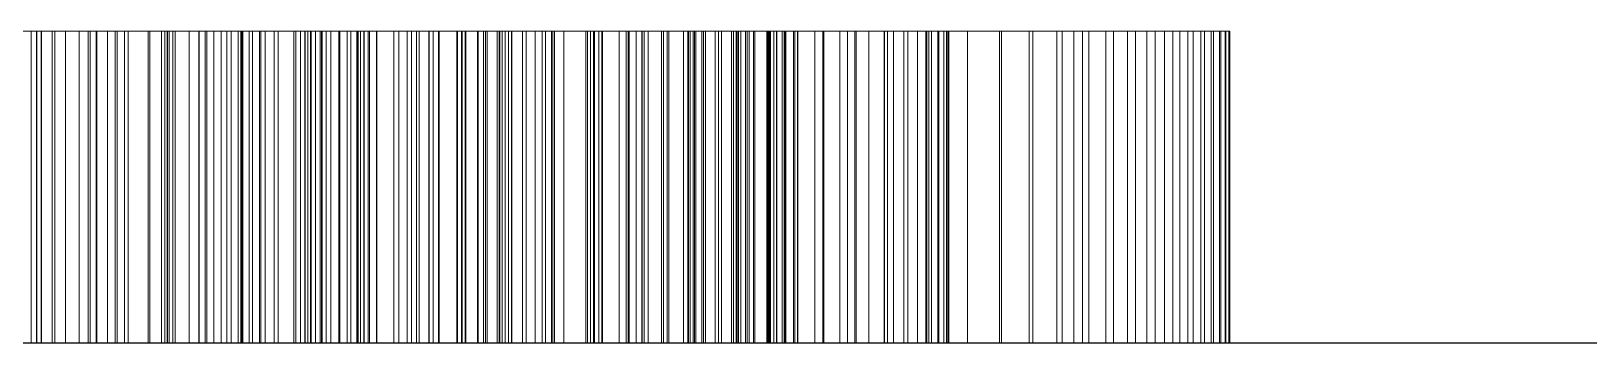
# Model space of a CAD drawing. Header units: millimetres. Extents: x 40 to 1360, y 134 to 546.
# Drawn here: x 327.511 to 328.51, y 195.85 to 196.05 of the extents above; entities that cross this region are included whole.
import ezdxf

# ---------------------------------------------------------------- set-up
doc = ezdxf.new("R2010")
doc.units = ezdxf.units.MM
doc.linetypes.add('WP_HIDDEN', pattern=[2.3, 1.5, -0.8])
doc.layers.add('HIDDEN', color=7, linetype='WP_HIDDEN', lineweight=13)
doc.layers.add('VISIBLE', color=7, linetype='CONTINUOUS', lineweight=25)

msp = doc.modelspace()

# ---------------------------------------------------------------- linework, layer by layer
at = {"layer": 'HIDDEN', "ltscale": 2}
for p, q in [((328.17943, 196.05), (327.12221, 196.05)), ((327.33105, 196.05), (328.17943, 196.05)), ((327.51423, 196.05), (327.46313, 196.05)), ((327.51449, 196.05), (327.47748, 196.05)), ((327.51709, 196.05), (327.48067, 196.05)), ((327.48209, 196.05), (327.51709, 196.05)), ((327.48505, 196.05), (327.5259, 196.05)), ((327.48704, 196.05), (327.51743, 196.05)), ((327.48784, 196.05), (327.52416, 196.05)), ((327.53278, 196.05), (327.49178, 196.05)), ((327.54729, 196.05), (327.507, 196.05)), ((327.51075, 195.85), (327.51075, 196.05)), ((327.51075, 196.05), (327.54162, 196.05)), ((327.56592, 196.05), (327.51423, 196.05)), ((327.51423, 195.85), (327.51423, 196.05)), ((327.55293, 196.05), (327.51449, 196.05)), ((327.51449, 195.85), (327.51449, 196.05)), ((327.51709, 195.85), (327.51709, 196.05)), ((327.51709, 196.05), (327.55293, 196.05)), ((327.51709, 195.85), (327.51709, 196.05)), ((327.55245, 196.05), (327.51709, 196.05)), ((327.51743, 195.85), (327.51743, 196.05)), ((327.51743, 196.05), (327.54858, 196.05)), ((327.52416, 195.85), (327.52416, 196.05)), ((327.52416, 196.05), (327.55962, 196.05)), ((327.5259, 195.85), (327.5259, 196.05)), ((327.5259, 196.05), (327.56473, 196.05)), ((327.57292, 196.05), (327.53278, 196.05)), ((327.53278, 195.85), (327.53278, 196.05)), ((327.54162, 195.85), (327.54162, 196.05)), ((327.54162, 196.05), (327.57069, 196.05)), ((327.54729, 195.85), (327.54729, 196.05)), ((327.58576, 196.05), (327.54729, 196.05)), ((327.54858, 195.85), (327.54858, 196.05)), ((327.54858, 196.05), (327.59813, 196.05)), ((327.55245, 195.85), (327.55245, 196.05)), ((327.58676, 196.05), (327.55245, 196.05)), ((327.55293, 195.85), (327.55293, 196.05)), ((327.55293, 196.05), (327.59658, 196.05)), ((327.59916, 196.05), (327.55293, 196.05)), ((327.55962, 195.85), (327.55962, 196.05)), ((327.55962, 196.05), (327.59424, 196.05)), ((327.56473, 195.85), (327.56473, 196.05)), ((327.56473, 196.05), (327.60153, 196.05)), ((327.61819, 196.05), (327.56592, 196.05)), ((327.56592, 195.85), (327.56592, 196.05)), ((327.57069, 195.85), (327.57069, 196.05)), ((327.57069, 196.05), (327.59798, 196.05)), ((327.61218, 196.05), (327.57292, 196.05)), ((327.57292, 195.85), (327.57292, 196.05)), ((327.58576, 195.85), (327.58576, 196.05)), ((327.62242, 196.05), (327.58576, 196.05)), ((327.58676, 195.85), (327.58676, 196.05)), ((327.60312, 196.05), (327.58676, 196.05)), ((327.59424, 195.85), (327.59424, 196.05)), ((327.59424, 196.05), (327.628, 196.05)), ((327.59658, 195.85), (327.59658, 196.05)), ((327.59658, 196.05), (327.63906, 196.05)), ((327.59798, 195.85), (327.59798, 196.05)), ((327.59798, 196.05), (327.62347, 196.05)), ((327.59813, 195.85), (327.59813, 196.05)), ((327.59813, 196.05), (327.64525, 196.05)), ((327.64357, 196.05), (327.59916, 196.05)), ((327.59916, 195.85), (327.59916, 196.05)), ((327.60153, 195.85), (327.60153, 196.05)), ((327.60153, 196.05), (327.63632, 196.05)), ((327.60312, 195.85), (327.60312, 196.05)), ((327.61842, 196.05), (327.60312, 196.05)), ((327.65057, 196.05), (327.61218, 196.05)), ((327.61218, 195.85), (327.61218, 196.05)), ((327.65266, 196.05), (327.61819, 196.05)), ((327.61819, 195.85), (327.61819, 196.05)), ((327.61842, 195.85), (327.61842, 196.05)), ((327.63267, 196.05), (327.61842, 196.05)), ((327.62242, 195.85), (327.62242, 196.05)), ((327.65726, 196.05), (327.62242, 196.05)), ((327.62347, 195.85), (327.62347, 196.05)), ((327.62347, 196.05), (327.64654, 196.05)), ((327.628, 195.85), (327.628, 196.05)), ((327.628, 196.05), (327.66092, 196.05)), ((327.63267, 195.85), (327.63267, 196.05)), ((327.64587, 196.05), (327.63267, 196.05)), ((327.63632, 195.85), (327.63632, 196.05)), ((327.63632, 196.05), (327.66909, 196.05)), ((327.63906, 195.85), (327.63906, 196.05)), ((327.63906, 196.05), (327.68038, 196.05)), ((327.68617, 196.05), (327.64357, 196.05)), ((327.64357, 195.85), (327.64357, 196.05)), ((327.64525, 195.85), (327.64525, 196.05)), ((327.64525, 196.05), (327.68995, 196.05)), ((327.64587, 195.85), (327.64587, 196.05)), ((327.65801, 196.05), (327.64587, 196.05)), ((327.64654, 195.85), (327.64654, 196.05)), ((327.64654, 196.05), (327.66652, 196.05)), ((327.68809, 196.05), (327.65057, 196.05)), ((327.65057, 195.85), (327.65057, 196.05)), ((327.68645, 196.05), (327.65266, 196.05)), ((327.65266, 195.85), (327.65266, 196.05)), ((327.65726, 195.85), (327.65726, 196.05)), ((327.6903, 196.05), (327.65726, 196.05)), ((327.65801, 195.85), (327.65801, 196.05)), ((327.66909, 196.05), (327.65801, 196.05)), ((327.66092, 195.85), (327.66092, 196.05)), ((327.66092, 196.05), (327.69299, 196.05)), ((327.66652, 195.85), (327.66652, 196.05)), ((327.66652, 196.05), (327.68344, 196.05)), ((327.66909, 195.85), (327.66909, 196.05)), ((327.66909, 196.05), (327.69984, 196.05)), ((327.67912, 196.05), (327.66909, 196.05)), ((327.67912, 195.85), (327.67912, 196.05)), ((327.68809, 196.05), (327.67912, 196.05)), ((327.68038, 195.85), (327.68038, 196.05)), ((327.68038, 196.05), (327.72053, 196.05)), ((327.68344, 195.85), (327.68344, 196.05)), ((327.68344, 196.05), (327.69727, 196.05)), ((327.72696, 196.05), (327.68617, 196.05)), ((327.68617, 195.85), (327.68617, 196.05)), ((327.71955, 196.05), (327.68645, 196.05)), ((327.68645, 195.85), (327.68645, 196.05)), ((327.68809, 195.85), (327.68809, 196.05)), ((327.69601, 196.05), (327.68809, 196.05)), ((327.72409, 196.05), (327.68809, 196.05)), ((327.68995, 195.85), (327.68995, 196.05)), ((327.68995, 196.05), (327.73222, 196.05)), ((327.6903, 195.85), (327.6903, 196.05)), ((327.72042, 196.05), (327.6903, 196.05)), ((327.69299, 195.85), (327.69299, 196.05)), ((327.69299, 196.05), (327.72421, 196.05)), ((327.69601, 195.85), (327.69601, 196.05)), ((327.70287, 196.05), (327.69601, 196.05)), ((327.74331, 196.05), (327.69691, 196.05)), ((327.69691, 195.85), (327.69691, 196.05)), ((327.69691, 196.05), (327.7325, 196.05)), ((327.69727, 195.85), (327.69727, 196.05)), ((327.69727, 196.05), (327.70804, 196.05)), ((327.69984, 195.85), (327.69984, 196.05)), ((327.69984, 196.05), (327.72772, 196.05)), ((327.70287, 195.85), (327.70287, 196.05)), ((327.70868, 196.05), (327.70287, 196.05)), ((327.70804, 195.85), (327.70804, 196.05)), ((327.70804, 196.05), (327.71572, 196.05)), ((327.70868, 195.85), (327.70868, 196.05)), ((327.71343, 196.05), (327.70868, 196.05)), ((327.71343, 195.85), (327.71343, 196.05)), ((327.71976, 196.05), (327.71343, 196.05)), ((327.71572, 195.85), (327.71572, 196.05)), ((327.71572, 196.05), (327.72034, 196.05)), ((327.75198, 196.05), (327.71955, 196.05)), ((327.71955, 195.85), (327.71955, 196.05)), ((327.71976, 195.85), (327.71976, 196.05)), ((327.72187, 196.05), (327.71976, 196.05)), ((327.72034, 195.85), (327.72034, 196.05)), ((327.72034, 196.05), (327.72187, 196.05)), ((327.72042, 195.85), (327.72042, 196.05)), ((327.74652, 196.05), (327.72042, 196.05)), ((327.72053, 195.85), (327.72053, 196.05)), ((327.72053, 196.05), (327.75951, 196.05)), ((327.72187, 195.85), (327.72187, 196.05)), ((327.7579, 196.05), (327.72409, 196.05)), ((327.72409, 195.85), (327.72409, 196.05)), ((327.72421, 195.85), (327.72421, 196.05)), ((327.72421, 196.05), (327.75458, 196.05)), ((327.76594, 196.05), (327.72696, 196.05)), ((327.72696, 195.85), (327.72696, 196.05)), ((327.72772, 195.85), (327.72772, 196.05)), ((327.72772, 196.05), (327.75189, 196.05)), ((327.73222, 195.85), (327.73222, 196.05)), ((327.73222, 196.05), (327.77207, 196.05)), ((327.7325, 195.85), (327.7325, 196.05)), ((327.7325, 196.05), (327.76584, 196.05)), ((327.78704, 196.05), (327.74331, 196.05)), ((327.74331, 195.85), (327.74331, 196.05)), ((327.74652, 195.85), (327.74652, 196.05)), ((327.76861, 196.05), (327.74652, 196.05)), ((327.75189, 195.85), (327.75189, 196.05)), ((327.75189, 196.05), (327.77233, 196.05)), ((327.78372, 196.05), (327.75198, 196.05)), ((327.75198, 195.85), (327.75198, 196.05)), ((327.75458, 195.85), (327.75458, 196.05)), ((327.75458, 196.05), (327.78411, 196.05)), ((327.78953, 196.05), (327.7579, 196.05)), ((327.7579, 195.85), (327.7579, 196.05)), ((327.75951, 195.85), (327.75951, 196.05)), ((327.75951, 196.05), (327.79732, 196.05)), ((327.76584, 195.85), (327.76584, 196.05)), ((327.76584, 196.05), (327.79693, 196.05)), ((327.8031, 196.05), (327.76594, 196.05)), ((327.76594, 195.85), (327.76594, 196.05)), ((327.76861, 195.85), (327.76861, 196.05)), ((327.78668, 196.05), (327.76861, 196.05)), ((327.77207, 195.85), (327.77207, 196.05)), ((327.77207, 196.05), (327.80949, 196.05)), ((327.77233, 195.85), (327.77233, 196.05)), ((327.77233, 196.05), (327.78906, 196.05)), ((327.81479, 196.05), (327.78372, 196.05)), ((327.78372, 195.85), (327.78372, 196.05)), ((327.78411, 195.85), (327.78411, 196.05)), ((327.78411, 196.05), (327.81278, 196.05)), ((327.78668, 195.85), (327.78668, 196.05)), ((327.80073, 196.05), (327.78668, 196.05)), ((327.82812, 196.05), (327.78704, 196.05)), ((327.78704, 195.85), (327.78704, 196.05)), ((327.78906, 195.85), (327.78906, 196.05)), ((327.78906, 196.05), (327.80207, 196.05)), ((327.81899, 196.05), (327.78953, 196.05)), ((327.78953, 195.85), (327.78953, 196.05)), ((327.79693, 195.85), (327.79693, 196.05)), ((327.79693, 196.05), (327.82578, 196.05)), ((327.79732, 195.85), (327.79732, 196.05)), ((327.79732, 196.05), (327.83397, 196.05)), ((327.80073, 195.85), (327.80073, 196.05)), ((327.81077, 196.05), (327.80073, 196.05)), ((327.80207, 195.85), (327.80207, 196.05)), ((327.80207, 196.05), (327.81137, 196.05)), ((327.83845, 196.05), (327.8031, 196.05)), ((327.8031, 195.85), (327.8031, 196.05)), ((327.80949, 195.85), (327.80949, 196.05)), ((327.80949, 196.05), (327.84449, 196.05)), ((327.81077, 195.85), (327.81077, 196.05)), ((327.8168, 196.05), (327.81077, 196.05)), ((327.81137, 195.85), (327.81137, 196.05)), ((327.81137, 196.05), (327.81694, 196.05)), ((327.81278, 195.85), (327.81278, 196.05)), ((327.81278, 196.05), (327.8406, 196.05)), ((327.84518, 196.05), (327.81479, 196.05)), ((327.81479, 195.85), (327.81479, 196.05)), ((327.8168, 195.85), (327.8168, 196.05)), ((327.8188, 196.05), (327.8168, 196.05)), ((327.81694, 195.85), (327.81694, 196.05)), ((327.81694, 196.05), (327.8188, 196.05)), ((327.8188, 195.85), (327.8188, 196.05)), ((327.84626, 196.05), (327.81899, 196.05)), ((327.81899, 195.85), (327.81899, 196.05)), ((327.82578, 195.85), (327.82578, 196.05)), ((327.82578, 196.05), (327.85238, 196.05)), ((327.86653, 196.05), (327.82812, 196.05)), ((327.82812, 195.85), (327.82812, 196.05)), ((327.83397, 195.85), (327.83397, 196.05)), ((327.83397, 196.05), (327.86945, 196.05)), ((327.87198, 196.05), (327.83845, 196.05)), ((327.83845, 195.85), (327.83845, 196.05)), ((327.8406, 195.85), (327.8406, 196.05)), ((327.8406, 196.05), (327.86758, 196.05)), ((327.84449, 195.85), (327.84449, 196.05)), ((327.84449, 196.05), (327.87706, 196.05)), ((327.87488, 196.05), (327.84518, 196.05)), ((327.84518, 195.85), (327.84518, 196.05)), ((327.87135, 196.05), (327.84626, 196.05)), ((327.84626, 195.85), (327.84626, 196.05)), ((327.85238, 195.85), (327.85238, 196.05)), ((327.85238, 196.05), (327.87672, 196.05)), ((327.90229, 196.05), (327.86653, 196.05)), ((327.86653, 195.85), (327.86653, 196.05)), ((327.86758, 195.85), (327.86758, 196.05)), ((327.86758, 196.05), (327.8937, 196.05)), ((327.86945, 195.85), (327.86945, 196.05)), ((327.86945, 196.05), (327.90376, 196.05)), ((327.89427, 196.05), (327.87135, 196.05)), ((327.87135, 195.85), (327.87135, 196.05)), ((327.88779, 196.05), (327.87198, 196.05)), ((327.87198, 195.85), (327.87198, 196.05)), ((327.90391, 196.05), (327.87488, 196.05)), ((327.87488, 195.85), (327.87488, 196.05)), ((327.87672, 195.85), (327.87672, 196.05)), ((327.87672, 196.05), (327.89882, 196.05)), ((327.87706, 195.85), (327.87706, 196.05)), ((327.87706, 196.05), (327.89225, 196.05)), ((327.90257, 196.05), (327.88779, 196.05)), ((327.88779, 195.85), (327.88779, 196.05)), ((327.89225, 195.85), (327.89225, 196.05)), ((327.89225, 196.05), (327.90646, 196.05)), ((327.8937, 195.85), (327.8937, 196.05)), ((327.8937, 196.05), (327.9186, 196.05)), ((327.915, 196.05), (327.89427, 196.05)), ((327.89427, 195.85), (327.89427, 196.05)), ((327.89882, 195.85), (327.89882, 196.05)), ((327.89882, 196.05), (327.91867, 196.05)), ((327.93538, 196.05), (327.90229, 196.05)), ((327.90229, 195.85), (327.90229, 196.05)), ((327.91634, 196.05), (327.90257, 196.05)), ((327.90257, 195.85), (327.90257, 196.05)), ((327.90376, 195.85), (327.90376, 196.05)), ((327.90376, 196.05), (327.9369, 196.05)), ((327.93226, 196.05), (327.90391, 196.05)), ((327.90391, 195.85), (327.90391, 196.05)), ((327.90646, 195.85), (327.90646, 196.05)), ((327.90646, 196.05), (327.91969, 196.05)), ((327.93342, 196.05), (327.915, 196.05)), ((327.915, 195.85), (327.915, 196.05)), ((327.92909, 196.05), (327.91634, 196.05)), ((327.91634, 195.85), (327.91634, 196.05)), ((327.9186, 195.85), (327.9186, 196.05)), ((327.9186, 196.05), (327.9419, 196.05)), ((327.91867, 195.85), (327.91867, 196.05)), ((327.91867, 196.05), (327.93623, 196.05)), ((327.91969, 195.85), (327.91969, 196.05)), ((327.91969, 196.05), (327.93194, 196.05)), ((327.94081, 196.05), (327.92909, 196.05)), ((327.92909, 195.85), (327.92909, 196.05)), ((327.93194, 195.85), (327.93194, 196.05)), ((327.93194, 196.05), (327.94321, 196.05)), ((327.95993, 196.05), (327.93226, 196.05)), ((327.93226, 195.85), (327.93226, 196.05)), ((327.94938, 196.05), (327.93342, 196.05)), ((327.93342, 195.85), (327.93342, 196.05)), ((327.96581, 196.05), (327.93538, 196.05)), ((327.93538, 195.85), (327.93538, 196.05)), ((327.93623, 195.85), (327.93623, 196.05)), ((327.93623, 196.05), (327.95144, 196.05)), ((327.9369, 195.85), (327.9369, 196.05)), ((327.9369, 196.05), (327.96888, 196.05)), ((327.95152, 196.05), (327.94081, 196.05)), ((327.94081, 195.85), (327.94081, 196.05)), ((327.9419, 195.85), (327.9419, 196.05)), ((327.9419, 196.05), (327.96358, 196.05)), ((327.94321, 195.85), (327.94321, 196.05)), ((327.94321, 196.05), (327.9535, 196.05)), ((327.96288, 196.05), (327.94938, 196.05)), ((327.94938, 195.85), (327.94938, 196.05)), ((327.95144, 195.85), (327.95144, 196.05)), ((327.95144, 196.05), (327.96432, 196.05)), ((327.96121, 196.05), (327.95152, 196.05)), ((327.95152, 195.85), (327.95152, 196.05)), ((327.9535, 195.85), (327.9535, 196.05)), ((327.9535, 196.05), (327.97114, 196.05)), ((327.98691, 196.05), (327.95993, 196.05)), ((327.95993, 195.85), (327.95993, 196.05)), ((327.96987, 196.05), (327.96121, 196.05)), ((327.96121, 195.85), (327.96121, 196.05)), ((327.97393, 196.05), (327.96288, 196.05)), ((327.96288, 195.85), (327.96288, 196.05)), ((327.96358, 195.85), (327.96358, 196.05)), ((327.96358, 196.05), (327.98366, 196.05)), ((327.96432, 195.85), (327.96432, 196.05)), ((327.96432, 196.05), (327.97485, 196.05)), ((327.99357, 196.05), (327.96581, 196.05)), ((327.96581, 195.85), (327.96581, 196.05)), ((327.96888, 195.85), (327.96888, 196.05)), ((327.96888, 196.05), (327.9997, 196.05)), ((327.98415, 196.05), (327.96987, 196.05)), ((327.96987, 195.85), (327.96987, 196.05)), ((327.97114, 195.85), (327.97114, 196.05)), ((327.97114, 196.05), (327.98486, 196.05)), ((327.98252, 196.05), (327.97393, 196.05)), ((327.97393, 195.85), (327.97393, 196.05)), ((327.97485, 195.85), (327.97485, 196.05)), ((327.97485, 196.05), (327.98304, 196.05)), ((327.98866, 196.05), (327.98252, 196.05)), ((327.98252, 195.85), (327.98252, 196.05)), ((327.98304, 195.85), (327.98304, 196.05)), ((327.98304, 196.05), (327.98889, 196.05)), ((327.98366, 195.85), (327.98366, 196.05)), ((327.98366, 196.05), (328.00213, 196.05)), ((327.99435, 196.05), (327.98415, 196.05)), ((327.98415, 195.85), (327.98415, 196.05)), ((327.98486, 195.85), (327.98486, 196.05)), ((327.98486, 196.05), (327.99466, 196.05)), ((328.01322, 196.05), (327.98691, 196.05)), ((327.98691, 195.85), (327.98691, 196.05)), ((327.99235, 196.05), (327.98866, 196.05)), ((327.98866, 195.85), (327.98866, 196.05)), ((327.98889, 195.85), (327.98889, 196.05)), ((327.98889, 196.05), (327.9924, 196.05)), ((327.99357, 196.05), (327.99235, 196.05)), ((327.99235, 195.85), (327.99235, 196.05)), ((327.9924, 195.85), (327.9924, 196.05)), ((327.9924, 196.05), (327.99357, 196.05)), ((328.01836, 196.05), (327.99357, 196.05)), ((327.99357, 195.85), (327.99357, 196.05)), ((328.00047, 196.05), (327.99435, 196.05)), ((327.99435, 195.85), (327.99435, 196.05)), ((327.99466, 195.85), (327.99466, 196.05)), ((327.99466, 196.05), (328.00054, 196.05)), ((327.9997, 195.85), (327.9997, 196.05)), ((327.9997, 196.05), (328.02934, 196.05)), ((328.0025, 196.05), (328.00047, 196.05)), ((328.00047, 195.85), (328.00047, 196.05)), ((328.00054, 195.85), (328.00054, 196.05)), ((328.00054, 196.05), (328.0025, 196.05)), ((328.00213, 195.85), (328.00213, 196.05)), ((328.00213, 196.05), (328.019, 196.05)), ((328.0025, 195.85), (328.0025, 196.05)), ((328.03885, 196.05), (328.01322, 196.05)), ((328.01322, 195.85), (328.01322, 196.05)), ((328.03984, 196.05), (328.01836, 196.05)), ((328.01836, 195.85), (328.01836, 196.05)), ((328.019, 195.85), (328.019, 196.05)), ((328.019, 196.05), (328.03426, 196.05)), ((328.02934, 195.85), (328.02934, 196.05)), ((328.02934, 196.05), (328.05782, 196.05)), ((328.03426, 195.85), (328.03426, 196.05)), ((328.03426, 196.05), (328.04791, 196.05)), ((328.0638, 196.05), (328.03885, 196.05)), ((328.03885, 195.85), (328.03885, 196.05)), ((328.05801, 196.05), (328.03984, 196.05)), ((328.03984, 195.85), (328.03984, 196.05)), ((328.04791, 195.85), (328.04791, 196.05)), ((328.04791, 196.05), (328.05996, 196.05)), ((328.05782, 195.85), (328.05782, 196.05)), ((328.05782, 196.05), (328.08513, 196.05)), ((328.07288, 196.05), (328.05801, 196.05)), ((328.05801, 195.85), (328.05801, 196.05)), ((328.05996, 195.85), (328.05996, 196.05)), ((328.05996, 196.05), (328.0704, 196.05)), ((328.08807, 196.05), (328.0638, 196.05)), ((328.0638, 195.85), (328.0638, 196.05)), ((328.0704, 195.85), (328.0704, 196.05)), ((328.0704, 196.05), (328.07924, 196.05)), ((328.08445, 196.05), (328.07288, 196.05)), ((328.07288, 195.85), (328.07288, 196.05)), ((328.07924, 195.85), (328.07924, 196.05)), ((328.07924, 196.05), (328.08647, 196.05)), ((328.09271, 196.05), (328.08445, 196.05)), ((328.08445, 195.85), (328.08445, 196.05)), ((328.08513, 195.85), (328.08513, 196.05)), ((328.08513, 196.05), (328.11127, 196.05)), ((328.08647, 195.85), (328.08647, 196.05)), ((328.08647, 196.05), (328.09209, 196.05)), ((328.11125, 196.05), (328.08807, 196.05)), ((328.08807, 195.85), (328.08807, 196.05)), ((328.09209, 195.85), (328.09209, 196.05)), ((328.09209, 196.05), (328.0961, 196.05)), ((328.09766, 196.05), (328.09271, 196.05)), ((328.09271, 195.85), (328.09271, 196.05)), ((328.0961, 195.85), (328.0961, 196.05)), ((328.0961, 196.05), (328.09851, 196.05)), ((328.09932, 196.05), (328.09766, 196.05)), ((328.09766, 195.85), (328.09766, 196.05)), ((328.09851, 195.85), (328.09851, 196.05)), ((328.09851, 196.05), (328.09932, 196.05)), ((328.09932, 195.85), (328.09932, 196.05)), ((328.13294, 196.05), (328.11125, 196.05)), ((328.11125, 195.85), (328.11125, 196.05)), ((328.11127, 195.85), (328.11127, 196.05)), ((328.11127, 196.05), (328.13164, 196.05)), ((328.13164, 195.85), (328.13164, 196.05)), ((328.13164, 196.05), (328.1507, 196.05)), ((328.15312, 196.05), (328.13294, 196.05)), ((328.13294, 195.85), (328.13294, 196.05)), ((328.1507, 195.85), (328.1507, 196.05)), ((328.1507, 196.05), (328.16844, 196.05)), ((328.17182, 196.05), (328.15312, 196.05)), ((328.15312, 195.85), (328.15312, 196.05)), ((328.16844, 195.85), (328.16844, 196.05)), ((328.16844, 196.05), (328.18487, 196.05)), ((328.18902, 196.05), (328.17182, 196.05)), ((328.17182, 195.85), (328.17182, 196.05)), ((328.17943, 195.85), (328.17943, 196.05)), ((328.18487, 195.85), (328.18487, 196.05)), ((328.18487, 196.05), (328.19999, 196.05)), ((328.20472, 196.05), (328.18902, 196.05)), ((328.18902, 195.85), (328.18902, 196.05)), ((328.19999, 195.85), (328.19999, 196.05)), ((328.19999, 196.05), (328.21379, 196.05)), ((328.21893, 196.05), (328.20472, 196.05)), ((328.20472, 195.85), (328.20472, 196.05)), ((328.21379, 195.85), (328.21379, 196.05)), ((328.21379, 196.05), (328.22627, 196.05)), ((328.23164, 196.05), (328.21893, 196.05)), ((328.21893, 195.85), (328.21893, 196.05)), ((328.22627, 195.85), (328.22627, 196.05)), ((328.22627, 196.05), (328.23744, 196.05)), ((328.24286, 196.05), (328.23164, 196.05)), ((328.23164, 195.85), (328.23164, 196.05)), ((328.23744, 195.85), (328.23744, 196.05)), ((328.23744, 196.05), (328.2473, 196.05)), ((328.25258, 196.05), (328.24286, 196.05)), ((328.24286, 195.85), (328.24286, 196.05)), ((328.2473, 195.85), (328.2473, 196.05)), ((328.2473, 196.05), (328.25584, 196.05)), ((328.2608, 196.05), (328.25258, 196.05)), ((328.25258, 195.85), (328.25258, 196.05)), ((328.25584, 195.85), (328.25584, 196.05)), ((328.25584, 196.05), (328.26307, 196.05)), ((328.26753, 196.05), (328.2608, 196.05)), ((328.2608, 195.85), (328.2608, 196.05)), ((328.26307, 195.85), (328.26307, 196.05)), ((328.26307, 196.05), (328.26898, 196.05)), ((328.27277, 196.05), (328.26753, 196.05)), ((328.26753, 195.85), (328.26753, 196.05)), ((328.26898, 195.85), (328.26898, 196.05)), ((328.26898, 196.05), (328.27358, 196.05)), ((328.27651, 196.05), (328.27277, 196.05)), ((328.27277, 195.85), (328.27277, 196.05)), ((328.27358, 195.85), (328.27358, 196.05)), ((328.27358, 196.05), (328.27687, 196.05)), ((328.27875, 196.05), (328.27651, 196.05)), ((328.27651, 195.85), (328.27651, 196.05)), ((328.27687, 195.85), (328.27687, 196.05)), ((328.27687, 196.05), (328.27884, 196.05)), ((328.2795, 196.05), (328.27875, 196.05)), ((328.27875, 195.85), (328.27875, 196.05)), ((328.27884, 195.85), (328.27884, 196.05)), ((328.27884, 196.05), (328.2795, 196.05)), ((328.2795, 195.85), (328.2795, 196.05)), ((328.17943, 195.85), (327.12221, 195.85)), ((327.33105, 195.85), (328.17943, 195.85)), ((327.51423, 195.85), (327.46313, 195.85)), ((327.51449, 195.85), (327.47748, 195.85)), ((327.51709, 195.85), (327.48067, 195.85)), ((327.48209, 195.85), (327.51709, 195.85)), ((327.48505, 195.85), (327.5259, 195.85)), ((327.48704, 195.85), (327.51743, 195.85)), ((327.48784, 195.85), (327.52416, 195.85)), ((327.53278, 195.85), (327.49178, 195.85)), ((327.54729, 195.85), (327.507, 195.85)), ((327.51075, 195.85), (327.54162, 195.85)), ((327.56592, 195.85), (327.51423, 195.85)), ((327.55293, 195.85), (327.51449, 195.85)), ((327.51709, 195.85), (327.55293, 195.85)), ((327.55245, 195.85), (327.51709, 195.85)), ((327.51743, 195.85), (327.54858, 195.85)), ((327.52416, 195.85), (327.55962, 195.85)), ((327.5259, 195.85), (327.56473, 195.85)), ((327.57292, 195.85), (327.53278, 195.85)), ((327.54162, 195.85), (327.57069, 195.85)), ((327.58576, 195.85), (327.54729, 195.85)), ((327.54858, 195.85), (327.59813, 195.85)), ((327.58676, 195.85), (327.55245, 195.85)), ((327.59916, 195.85), (327.55293, 195.85)), ((327.55293, 195.85), (327.59658, 195.85)), ((327.55962, 195.85), (327.59424, 195.85)), ((327.56473, 195.85), (327.60153, 195.85)), ((327.61819, 195.85), (327.56592, 195.85)), ((327.57069, 195.85), (327.59798, 195.85)), ((327.61218, 195.85), (327.57292, 195.85)), ((327.62242, 195.85), (327.58576, 195.85)), ((327.60312, 195.85), (327.58676, 195.85)), ((327.59424, 195.85), (327.628, 195.85)), ((327.59658, 195.85), (327.63906, 195.85)), ((327.59798, 195.85), (327.62347, 195.85)), ((327.59813, 195.85), (327.64525, 195.85)), ((327.64357, 195.85), (327.59916, 195.85)), ((327.60153, 195.85), (327.63632, 195.85)), ((327.61842, 195.85), (327.60312, 195.85)), ((327.65057, 195.85), (327.61218, 195.85)), ((327.65266, 195.85), (327.61819, 195.85)), ((327.63267, 195.85), (327.61842, 195.85)), ((327.65726, 195.85), (327.62242, 195.85)), ((327.62347, 195.85), (327.64654, 195.85)), ((327.628, 195.85), (327.66092, 195.85)), ((327.64587, 195.85), (327.63267, 195.85)), ((327.63632, 195.85), (327.66909, 195.85)), ((327.63906, 195.85), (327.68038, 195.85)), ((327.68617, 195.85), (327.64357, 195.85)), ((327.64525, 195.85), (327.68995, 195.85)), ((327.65801, 195.85), (327.64587, 195.85)), ((327.64654, 195.85), (327.66652, 195.85)), ((327.68809, 195.85), (327.65057, 195.85)), ((327.68645, 195.85), (327.65266, 195.85)), ((327.6903, 195.85), (327.65726, 195.85)), ((327.66909, 195.85), (327.65801, 195.85)), ((327.66092, 195.85), (327.69299, 195.85)), ((327.66652, 195.85), (327.68344, 195.85)), ((327.66909, 195.85), (327.69984, 195.85)), ((327.67912, 195.85), (327.66909, 195.85)), ((327.68809, 195.85), (327.67912, 195.85)), ((327.68038, 195.85), (327.72053, 195.85)), ((327.68344, 195.85), (327.69727, 195.85)), ((327.72696, 195.85), (327.68617, 195.85)), ((327.71955, 195.85), (327.68645, 195.85)), ((327.69601, 195.85), (327.68809, 195.85)), ((327.72409, 195.85), (327.68809, 195.85)), ((327.68995, 195.85), (327.73222, 195.85)), ((327.72042, 195.85), (327.6903, 195.85)), ((327.69299, 195.85), (327.72421, 195.85)), ((327.70287, 195.85), (327.69601, 195.85)), ((327.69691, 195.85), (327.7325, 195.85)), ((327.74331, 195.85), (327.69691, 195.85)), ((327.69727, 195.85), (327.70804, 195.85)), ((327.69984, 195.85), (327.72772, 195.85)), ((327.70868, 195.85), (327.70287, 195.85)), ((327.70804, 195.85), (327.71572, 195.85)), ((327.71343, 195.85), (327.70868, 195.85)), ((327.71976, 195.85), (327.71343, 195.85)), ((327.71572, 195.85), (327.72034, 195.85)), ((327.75198, 195.85), (327.71955, 195.85)), ((327.72187, 195.85), (327.71976, 195.85)), ((327.72034, 195.85), (327.72187, 195.85)), ((327.74652, 195.85), (327.72042, 195.85)), ((327.72053, 195.85), (327.75951, 195.85)), ((327.7579, 195.85), (327.72409, 195.85)), ((327.72421, 195.85), (327.75458, 195.85)), ((327.76594, 195.85), (327.72696, 195.85)), ((327.72772, 195.85), (327.75189, 195.85)), ((327.73222, 195.85), (327.77207, 195.85)), ((327.7325, 195.85), (327.76584, 195.85)), ((327.78704, 195.85), (327.74331, 195.85)), ((327.76861, 195.85), (327.74652, 195.85)), ((327.75189, 195.85), (327.77233, 195.85)), ((327.78372, 195.85), (327.75198, 195.85)), ((327.75458, 195.85), (327.78411, 195.85)), ((327.78953, 195.85), (327.7579, 195.85)), ((327.75951, 195.85), (327.79732, 195.85)), ((327.76584, 195.85), (327.79693, 195.85)), ((327.8031, 195.85), (327.76594, 195.85)), ((327.78668, 195.85), (327.76861, 195.85)), ((327.77207, 195.85), (327.80949, 195.85)), ((327.77233, 195.85), (327.78906, 195.85)), ((327.81479, 195.85), (327.78372, 195.85)), ((327.78411, 195.85), (327.81278, 195.85)), ((327.80073, 195.85), (327.78668, 195.85)), ((327.82812, 195.85), (327.78704, 195.85)), ((327.78906, 195.85), (327.80207, 195.85)), ((327.81899, 195.85), (327.78953, 195.85)), ((327.79693, 195.85), (327.82578, 195.85)), ((327.79732, 195.85), (327.83397, 195.85)), ((327.81077, 195.85), (327.80073, 195.85)), ((327.80207, 195.85), (327.81137, 195.85)), ((327.83845, 195.85), (327.8031, 195.85)), ((327.80949, 195.85), (327.84449, 195.85)), ((327.8168, 195.85), (327.81077, 195.85)), ((327.81137, 195.85), (327.81694, 195.85)), ((327.81278, 195.85), (327.8406, 195.85)), ((327.84518, 195.85), (327.81479, 195.85)), ((327.8188, 195.85), (327.8168, 195.85)), ((327.81694, 195.85), (327.8188, 195.85)), ((327.84626, 195.85), (327.81899, 195.85)), ((327.82578, 195.85), (327.85238, 195.85)), ((327.86653, 195.85), (327.82812, 195.85)), ((327.83397, 195.85), (327.86945, 195.85)), ((327.87198, 195.85), (327.83845, 195.85)), ((327.8406, 195.85), (327.86758, 195.85)), ((327.84449, 195.85), (327.87706, 195.85)), ((327.87488, 195.85), (327.84518, 195.85)), ((327.87135, 195.85), (327.84626, 195.85)), ((327.85238, 195.85), (327.87672, 195.85)), ((327.90229, 195.85), (327.86653, 195.85)), ((327.86758, 195.85), (327.8937, 195.85)), ((327.86945, 195.85), (327.90376, 195.85)), ((327.89427, 195.85), (327.87135, 195.85)), ((327.88779, 195.85), (327.87198, 195.85)), ((327.90391, 195.85), (327.87488, 195.85)), ((327.87672, 195.85), (327.89882, 195.85)), ((327.87706, 195.85), (327.89225, 195.85)), ((327.90257, 195.85), (327.88779, 195.85)), ((327.89225, 195.85), (327.90646, 195.85)), ((327.8937, 195.85), (327.9186, 195.85)), ((327.915, 195.85), (327.89427, 195.85)), ((327.89882, 195.85), (327.91867, 195.85)), ((327.93538, 195.85), (327.90229, 195.85)), ((327.91634, 195.85), (327.90257, 195.85)), ((327.90376, 195.85), (327.9369, 195.85)), ((327.93226, 195.85), (327.90391, 195.85)), ((327.90646, 195.85), (327.91969, 195.85)), ((327.93342, 195.85), (327.915, 195.85)), ((327.92909, 195.85), (327.91634, 195.85)), ((327.9186, 195.85), (327.9419, 195.85)), ((327.91867, 195.85), (327.93623, 195.85)), ((327.91969, 195.85), (327.93194, 195.85)), ((327.94081, 195.85), (327.92909, 195.85)), ((327.93194, 195.85), (327.94321, 195.85)), ((327.95993, 195.85), (327.93226, 195.85)), ((327.94938, 195.85), (327.93342, 195.85)), ((327.96581, 195.85), (327.93538, 195.85)), ((327.93623, 195.85), (327.95144, 195.85)), ((327.9369, 195.85), (327.96888, 195.85)), ((327.95152, 195.85), (327.94081, 195.85)), ((327.9419, 195.85), (327.96358, 195.85)), ((327.94321, 195.85), (327.9535, 195.85)), ((327.96288, 195.85), (327.94938, 195.85)), ((327.95144, 195.85), (327.96432, 195.85)), ((327.96121, 195.85), (327.95152, 195.85)), ((327.9535, 195.85), (327.97114, 195.85)), ((327.98691, 195.85), (327.95993, 195.85)), ((327.96987, 195.85), (327.96121, 195.85)), ((327.97393, 195.85), (327.96288, 195.85)), ((327.96358, 195.85), (327.98366, 195.85)), ((327.96432, 195.85), (327.97485, 195.85)), ((327.99357, 195.85), (327.96581, 195.85)), ((327.96888, 195.85), (327.9997, 195.85)), ((327.98415, 195.85), (327.96987, 195.85)), ((327.97114, 195.85), (327.98486, 195.85)), ((327.98252, 195.85), (327.97393, 195.85)), ((327.97485, 195.85), (327.98304, 195.85)), ((327.98866, 195.85), (327.98252, 195.85)), ((327.98304, 195.85), (327.98889, 195.85)), ((327.98366, 195.85), (328.00213, 195.85)), ((327.99435, 195.85), (327.98415, 195.85)), ((327.98486, 195.85), (327.99466, 195.85)), ((328.01322, 195.85), (327.98691, 195.85)), ((327.99235, 195.85), (327.98866, 195.85)), ((327.98889, 195.85), (327.9924, 195.85)), ((327.99357, 195.85), (327.99235, 195.85)), ((327.9924, 195.85), (327.99357, 195.85)), ((328.01836, 195.85), (327.99357, 195.85)), ((328.00047, 195.85), (327.99435, 195.85)), ((327.99466, 195.85), (328.00054, 195.85)), ((327.9997, 195.85), (328.02934, 195.85)), ((328.0025, 195.85), (328.00047, 195.85)), ((328.00054, 195.85), (328.0025, 195.85)), ((328.00213, 195.85), (328.019, 195.85)), ((328.03885, 195.85), (328.01322, 195.85)), ((328.03984, 195.85), (328.01836, 195.85)), ((328.019, 195.85), (328.03426, 195.85)), ((328.02934, 195.85), (328.05782, 195.85)), ((328.03426, 195.85), (328.04791, 195.85)), ((328.0638, 195.85), (328.03885, 195.85)), ((328.05801, 195.85), (328.03984, 195.85)), ((328.04791, 195.85), (328.05996, 195.85)), ((328.05782, 195.85), (328.08513, 195.85)), ((328.07288, 195.85), (328.05801, 195.85)), ((328.05996, 195.85), (328.0704, 195.85)), ((328.08807, 195.85), (328.0638, 195.85)), ((328.0704, 195.85), (328.07924, 195.85)), ((328.08445, 195.85), (328.07288, 195.85)), ((328.07924, 195.85), (328.08647, 195.85)), ((328.09271, 195.85), (328.08445, 195.85)), ((328.08513, 195.85), (328.11127, 195.85)), ((328.08647, 195.85), (328.09209, 195.85)), ((328.11125, 195.85), (328.08807, 195.85)), ((328.09209, 195.85), (328.0961, 195.85)), ((328.09766, 195.85), (328.09271, 195.85)), ((328.0961, 195.85), (328.09851, 195.85)), ((328.09932, 195.85), (328.09766, 195.85)), ((328.09851, 195.85), (328.09932, 195.85)), ((328.13294, 195.85), (328.11125, 195.85)), ((328.11127, 195.85), (328.13164, 195.85)), ((328.13164, 195.85), (328.1507, 195.85)), ((328.15312, 195.85), (328.13294, 195.85)), ((328.1507, 195.85), (328.16844, 195.85)), ((328.17182, 195.85), (328.15312, 195.85)), ((328.16844, 195.85), (328.18487, 195.85)), ((328.18902, 195.85), (328.17182, 195.85)), ((328.18487, 195.85), (328.19999, 195.85)), ((328.20472, 195.85), (328.18902, 195.85)), ((328.19999, 195.85), (328.21379, 195.85)), ((328.21893, 195.85), (328.20472, 195.85)), ((328.21379, 195.85), (328.22627, 195.85)), ((328.23164, 195.85), (328.21893, 195.85)), ((328.22627, 195.85), (328.23744, 195.85)), ((328.24286, 195.85), (328.23164, 195.85)), ((328.23744, 195.85), (328.2473, 195.85)), ((328.25258, 195.85), (328.24286, 195.85)), ((328.2473, 195.85), (328.25584, 195.85)), ((328.2608, 195.85), (328.25258, 195.85)), ((328.25584, 195.85), (328.26307, 195.85)), ((328.26753, 195.85), (328.2608, 195.85)), ((328.26307, 195.85), (328.26898, 195.85)), ((328.27277, 195.85), (328.26753, 195.85)), ((328.26898, 195.85), (328.27358, 195.85)), ((328.27651, 195.85), (328.27277, 195.85)), ((328.27358, 195.85), (328.27687, 195.85)), ((328.27875, 195.85), (328.27651, 195.85)), ((328.27687, 195.85), (328.27884, 195.85)), ((328.2795, 195.85), (328.27875, 195.85)), ((328.27884, 195.85), (328.2795, 195.85))]:
    msp.add_line(p, q, dxfattribs=at)
at = {"layer": 'VISIBLE'}
msp.add_line((299.5, 195.85), (344.5, 195.85), dxfattribs=at)

doc.saveas('drawing.dxf')
